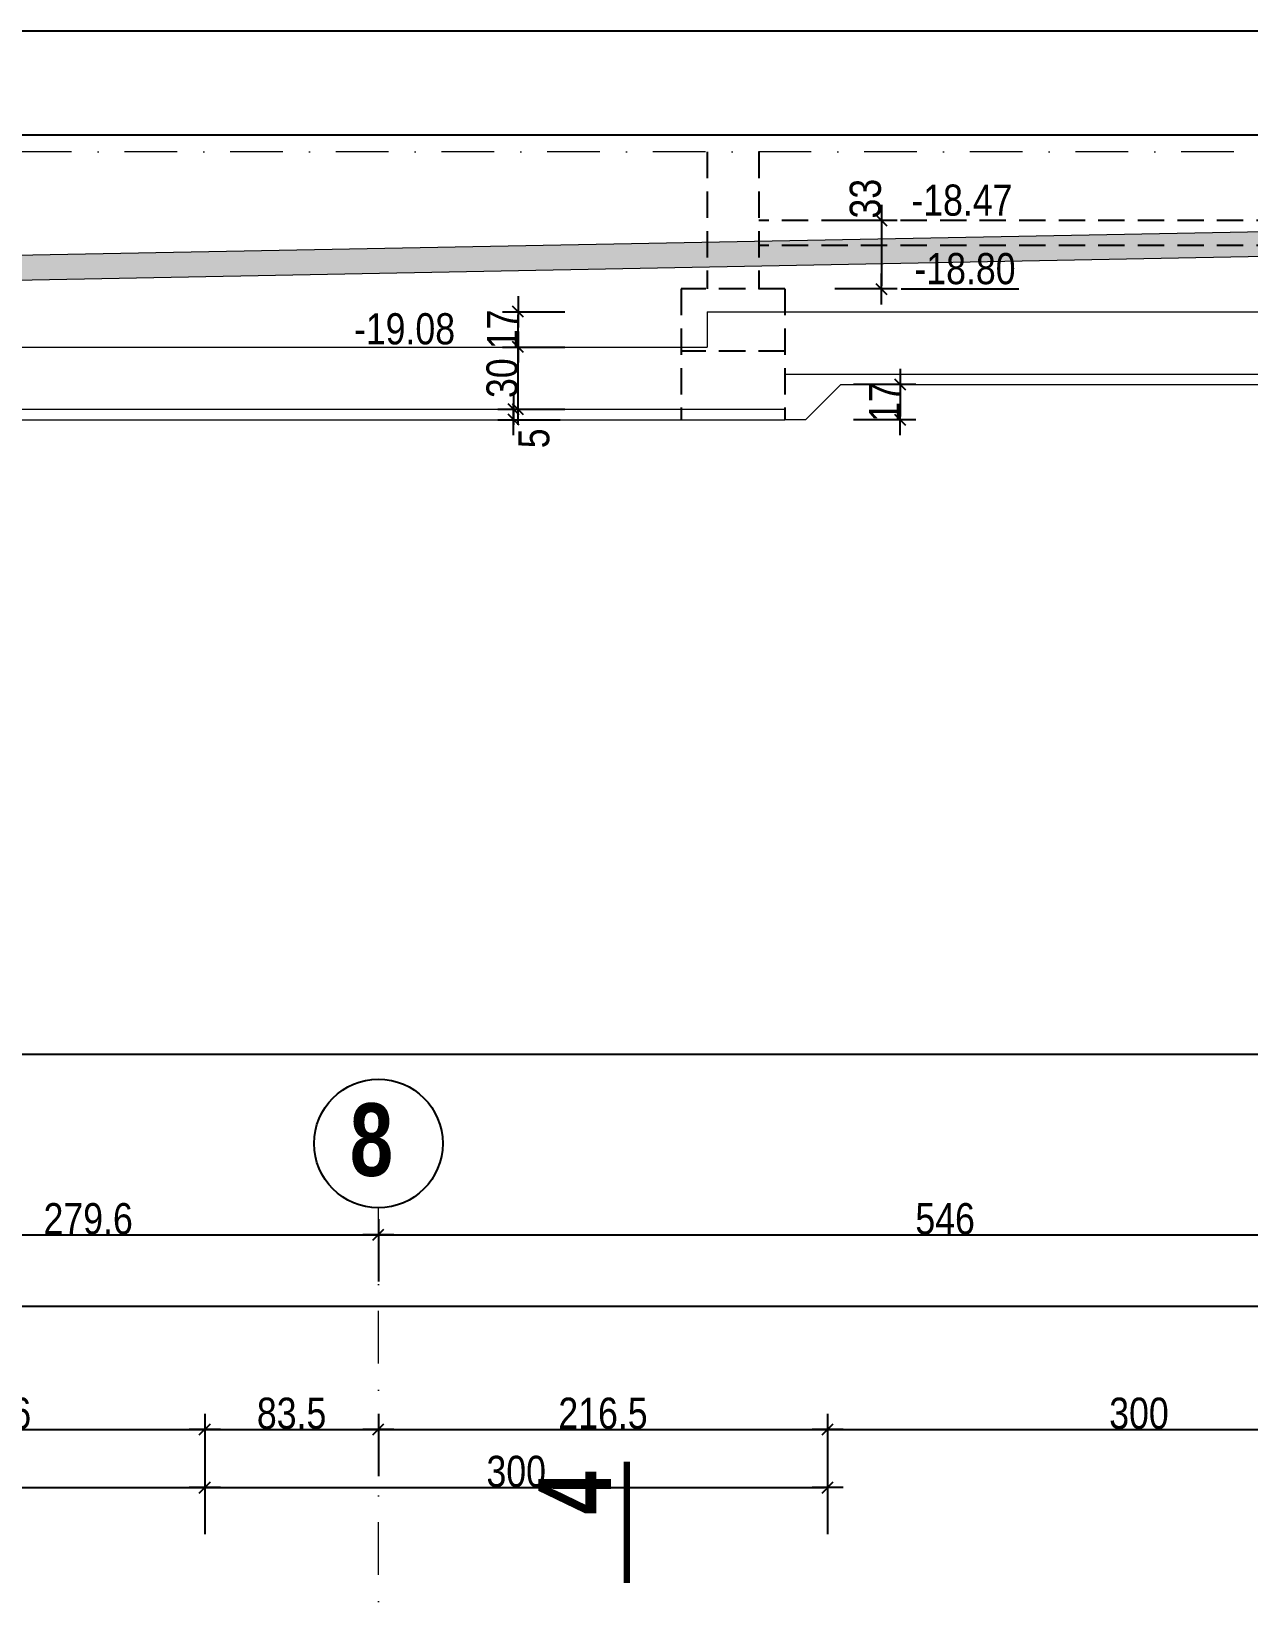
# Model space of a CAD drawing. Header units: centimetres. Extents: x -40 to 58779, y 2083 to 6283.
# Drawn here: x 52252 to 52838, y 5530 to 6283 of the extents above; entities that cross this region are included whole.
import ezdxf
from ezdxf.enums import TextEntityAlignment as Align

# ---------------------------------------------------------------- set-up
doc = ezdxf.new("R2010")
doc.units = ezdxf.units.CM
doc.header["$PDMODE"] = 1
doc.header["$PDSIZE"] = -2
doc.linetypes.add('CACHEX2', pattern=[19.05, 12.7, -6.35])
doc.linetypes.add('TIRETPTX2', pattern=[50.8, 25.4, -12.7, 0, -12.7])
for name, color, linetype in [('01_cote_gen', 4, 'Continuous'), ('01_linteaux', 2, 'Continuous'), ('01_poch_BN', 9, 'Continuous'), ('01_texte', 230, 'Continuous'), ('AA_COTES', 2, 'Continuous')]:
    doc.layers.add(name, color=color, linetype=linetype)
doc.layers.add('01_murs_coup', color=5, linetype='Continuous', lineweight=60)
doc.layers.add('01_tram_axes', color=2, linetype='TIRETPTX2', lineweight=9)
doc.styles.add('Arial Narrow', font='ARIALN.TTF')
doc.styles.add('impact', font='impact.ttf')
doc.styles.add('STYLE2', font='ARIALN.TTF')
doc.dimstyles.new('JB50', dxfattribs={"dimscale": 0.1, "dimtxt": 150, "dimasz": 15, "dimexe": 0.1, "dimexo": 0.1, "dimgap": 0.09, "dimtad": 1, "dimdec": 1, "dimdsep": 46, "dimtxsty": 'STYLE2', "dimblk1": 'BOND_G', "dimblk2": 'BOND_D', "dimsah": 1, "dimcen": 1.5, "dimdle": 0.01, "dimse1": 1, "dimse2": 1, "dimclrd": 4, "dimclre": 2, "dimclrt": 6, "dimazin": 2, "dimtfac": 2.333333, "dimtdec": 1, "dimtix": 1, "dimtmove": 2, "dimatfit": 3, "dimldrblk": 'BOND_G', "dimfxl": 1, "dimtolj": 1, "dimtzin": 0, "dimarcsym": 0})

# ---------------------------------------------------------------- blocks, each defined once
blk = doc.blocks.new('BOND_G')
at = {"layer": 'AA_COTES', "color": 0}
for p, q in [((0, -5), (0, 15)), ((5, 0), (-5, 0)), ((1.77, 1.77), (-1.77, -1.77))]:
    blk.add_line(p, q, dxfattribs=at)
blk = doc.blocks.new('BOND_D')
at = {"layer": 'AA_COTES', "color": 0}
for p, q in [((5, 0), (-5, 0)), ((-1.77, -1.77), (1.77, 1.77)), ((0, 5), (0, -15))]:
    blk.add_line(p, q, dxfattribs=at)
blk = doc.blocks.new('*D1478')
at = {"layer": '01_cote_gen', "color": 4, "lineweight": -2, "transparency": 16777216}
blk.add_line((52420.37, 5703.03), (52963.37, 5703.03), dxfattribs=at)
at = {"layer": 'Defpoints', "color": 0, "lineweight": 0, "transparency": 16777216}
for p in [(52964.87, 5703.03), (52964.87, 5680.53), (52418.87, 5675.44)]:
    blk.add_point(p, dxfattribs=at)
at = {"layer": '01_cote_gen', "color": 4, "lineweight": -2, "transparency": 16777216, "xscale": 1.5, "yscale": 1.5, "zscale": 1.5, "rotation": 180}
blk.add_blockref('BOND_G', (52418.87, 5703.03), dxfattribs=at)
at = {"layer": '01_cote_gen', "color": 4, "lineweight": -2, "transparency": 16777216, "xscale": 1.5, "yscale": 1.5, "zscale": 1.5}
blk.add_blockref('BOND_D', (52964.87, 5703.03), dxfattribs=at)
at = {"layer": '01_cote_gen', "color": 6, "transparency": 16777216, "insert": (52691.87, 5710.7), "char_height": 15, "attachment_point": 5, "style": 'STYLE2'}
blk.add_mtext('\\A1;546', dxfattribs=at)
blk = doc.blocks.new('*D1481')
at = {"layer": '01_cote_gen', "color": 4, "lineweight": -2, "transparency": 16777216}
blk.add_line((52140.77, 5703.03), (52417.37, 5703.03), dxfattribs=at)
at = {"layer": 'Defpoints', "color": 0, "lineweight": 0, "transparency": 16777216}
for p in [(52418.87, 5703.03), (52139.27, 5585.8), (52418.87, 5585.8)]:
    blk.add_point(p, dxfattribs=at)
at = {"layer": '01_cote_gen', "color": 4, "lineweight": -2, "transparency": 16777216, "xscale": 1.5, "yscale": 1.5, "zscale": 1.5, "rotation": 180}
blk.add_blockref('BOND_G', (52139.27, 5703.03), dxfattribs=at)
at = {"layer": '01_cote_gen', "color": 4, "lineweight": -2, "transparency": 16777216, "xscale": 1.5, "yscale": 1.5, "zscale": 1.5}
blk.add_blockref('BOND_D', (52418.87, 5703.03), dxfattribs=at)
at = {"layer": '01_cote_gen', "color": 6, "transparency": 16777216, "insert": (52279.07, 5710.7), "char_height": 15, "attachment_point": 5, "style": 'STYLE2'}
blk.add_mtext('\\A1;279.6', dxfattribs=at)
blk = doc.blocks.new('*D1487')
at = {"layer": '01_cote_gen', "color": 4, "lineweight": -2, "transparency": 16777216}
blk.add_line((51553.66, 5668.62), (55151.36, 5668.62), dxfattribs=at)
at = {"layer": 'Defpoints', "color": 0, "lineweight": 0, "transparency": 16777216}
for p in [(55152.86, 5668.62), (51552.16, 5480.73), (55152.86, 5479.56)]:
    blk.add_point(p, dxfattribs=at)
at = {"layer": '01_cote_gen', "color": 4, "lineweight": -2, "transparency": 16777216, "xscale": 1.5, "yscale": 1.5, "zscale": 1.5, "rotation": 180}
blk.add_blockref('BOND_G', (51552.16, 5668.62), dxfattribs=at)
at = {"layer": '01_cote_gen', "color": 4, "lineweight": -2, "transparency": 16777216, "xscale": 1.5, "yscale": 1.5, "zscale": 1.5}
blk.add_blockref('BOND_D', (55152.86, 5668.62), dxfattribs=at)
at = {"layer": '01_cote_gen', "color": 6, "lineweight": 0, "transparency": 16777216, "insert": (53352.51, 5676.29), "char_height": 15, "attachment_point": 5, "style": 'STYLE2'}
blk.add_mtext('\\A1;3600.7', dxfattribs=at)
blk = doc.blocks.new('*D1497')
at = {"layer": '01_cote_gen', "color": 4, "lineweight": -2, "transparency": 16777216}
blk.add_line((52036.77, 5581.27), (52333.77, 5581.27), dxfattribs=at)
at = {"layer": 'Defpoints', "color": 0, "lineweight": 0, "transparency": 16777216}
for p in [(52035.27, 5589.52), (52335.27, 5581.27), (52335.27, 5380.33)]:
    blk.add_point(p, dxfattribs=at)
at = {"layer": '01_cote_gen', "color": 4, "lineweight": -2, "transparency": 16777216, "xscale": 1.5, "yscale": 1.5, "zscale": 1.5, "rotation": 180}
blk.add_blockref('BOND_G', (52035.27, 5581.27), dxfattribs=at)
at = {"layer": '01_cote_gen', "color": 4, "lineweight": -2, "transparency": 16777216, "xscale": 1.5, "yscale": 1.5, "zscale": 1.5}
blk.add_blockref('BOND_D', (52335.27, 5581.27), dxfattribs=at)
at = {"layer": '01_cote_gen', "color": 6, "transparency": 16777216, "insert": (52185.27, 5588.94), "char_height": 15, "attachment_point": 5, "style": 'STYLE2'}
blk.add_mtext('\\A1;300', dxfattribs=at)
blk = doc.blocks.new('*D1498')
at = {"layer": '01_cote_gen', "color": 4, "lineweight": -2, "transparency": 16777216}
blk.add_line((52336.77, 5581.27), (52633.77, 5581.27), dxfattribs=at)
at = {"layer": 'Defpoints', "color": 0, "lineweight": 0, "transparency": 16777216}
for p in [(52335.27, 5588.74), (52635.27, 5581.27), (52635.27, 5383.93)]:
    blk.add_point(p, dxfattribs=at)
at = {"layer": '01_cote_gen', "color": 4, "lineweight": -2, "transparency": 16777216, "xscale": 1.5, "yscale": 1.5, "zscale": 1.5, "rotation": 180}
blk.add_blockref('BOND_G', (52335.27, 5581.27), dxfattribs=at)
at = {"layer": '01_cote_gen', "color": 4, "lineweight": -2, "transparency": 16777216, "xscale": 1.5, "yscale": 1.5, "zscale": 1.5}
blk.add_blockref('BOND_D', (52635.27, 5581.27), dxfattribs=at)
at = {"layer": '01_cote_gen', "color": 6, "transparency": 16777216, "insert": (52485.27, 5588.94), "char_height": 15, "attachment_point": 5, "style": 'STYLE2'}
blk.add_mtext('\\A1;300', dxfattribs=at)
blk = doc.blocks.new('*D1500')
at = {"layer": '01_cote_gen', "color": 4, "lineweight": -2, "transparency": 16777216}
blk.add_line((52140.77, 5609.29), (52333.77, 5609.29), dxfattribs=at)
at = {"layer": 'Defpoints', "color": 0, "lineweight": 0, "transparency": 16777216}
for p in [(52335.27, 5609.29), (52139.27, 5601.79), (52335.27, 5558.81)]:
    blk.add_point(p, dxfattribs=at)
at = {"layer": '01_cote_gen', "color": 4, "lineweight": -2, "transparency": 16777216, "xscale": 1.5, "yscale": 1.5, "zscale": 1.5, "rotation": 180}
blk.add_blockref('BOND_G', (52139.27, 5609.29), dxfattribs=at)
at = {"layer": '01_cote_gen', "color": 4, "lineweight": -2, "transparency": 16777216, "xscale": 1.5, "yscale": 1.5, "zscale": 1.5}
blk.add_blockref('BOND_D', (52335.27, 5609.29), dxfattribs=at)
at = {"layer": '01_cote_gen', "color": 6, "transparency": 16777216, "insert": (52237.27, 5616.96), "char_height": 15, "attachment_point": 5, "style": 'STYLE2'}
blk.add_mtext('\\A1;196', dxfattribs=at)
blk = doc.blocks.new('*D1501')
at = {"layer": '01_cote_gen', "color": 4, "lineweight": -2, "transparency": 16777216}
blk.add_line((52336.77, 5609.29), (52417.37, 5609.29), dxfattribs=at)
at = {"layer": 'Defpoints', "color": 0, "lineweight": 0, "transparency": 16777216}
for p in [(52418.87, 5609.29), (52335.27, 5556.83), (52418.87, 5556.83)]:
    blk.add_point(p, dxfattribs=at)
at = {"layer": '01_cote_gen', "color": 4, "lineweight": -2, "transparency": 16777216, "xscale": 1.5, "yscale": 1.5, "zscale": 1.5, "rotation": 180}
blk.add_blockref('BOND_G', (52335.27, 5609.29), dxfattribs=at)
at = {"layer": '01_cote_gen', "color": 4, "lineweight": -2, "transparency": 16777216, "xscale": 1.5, "yscale": 1.5, "zscale": 1.5}
blk.add_blockref('BOND_D', (52418.87, 5609.29), dxfattribs=at)
at = {"layer": '01_cote_gen', "color": 6, "transparency": 16777216, "insert": (52377.07, 5616.96), "char_height": 15, "attachment_point": 5, "style": 'STYLE2'}
blk.add_mtext('\\A1;83.5', dxfattribs=at)
blk = doc.blocks.new('*D1502')
at = {"layer": '01_cote_gen', "color": 4, "lineweight": -2, "transparency": 16777216}
blk.add_line((52420.37, 5609.29), (52633.77, 5609.29), dxfattribs=at)
at = {"layer": 'Defpoints', "color": 0, "lineweight": 0, "transparency": 16777216}
for p in [(52635.27, 5609.29), (52418.87, 5601.79), (52635.27, 5545.65)]:
    blk.add_point(p, dxfattribs=at)
at = {"layer": '01_cote_gen', "color": 4, "lineweight": -2, "transparency": 16777216, "xscale": 1.5, "yscale": 1.5, "zscale": 1.5, "rotation": 180}
blk.add_blockref('BOND_G', (52418.87, 5609.29), dxfattribs=at)
at = {"layer": '01_cote_gen', "color": 4, "lineweight": -2, "transparency": 16777216, "xscale": 1.5, "yscale": 1.5, "zscale": 1.5}
blk.add_blockref('BOND_D', (52635.27, 5609.29), dxfattribs=at)
at = {"layer": '01_cote_gen', "color": 6, "transparency": 16777216, "insert": (52527.07, 5616.96), "char_height": 15, "attachment_point": 5, "style": 'STYLE2'}
blk.add_mtext('\\A1;216.5', dxfattribs=at)
blk = doc.blocks.new('*D1503')
at = {"layer": '01_cote_gen', "color": 4, "lineweight": -2, "transparency": 16777216}
blk.add_line((52636.77, 5609.29), (52933.77, 5609.29), dxfattribs=at)
at = {"layer": 'Defpoints', "color": 0, "lineweight": 0, "transparency": 16777216}
for p in [(52635.27, 5677.65), (52935.27, 5609.29), (52935.27, 5447.93)]:
    blk.add_point(p, dxfattribs=at)
at = {"layer": '01_cote_gen', "color": 4, "lineweight": -2, "transparency": 16777216, "xscale": 1.5, "yscale": 1.5, "zscale": 1.5, "rotation": 180}
blk.add_blockref('BOND_G', (52635.27, 5609.29), dxfattribs=at)
at = {"layer": '01_cote_gen', "color": 4, "lineweight": -2, "transparency": 16777216, "xscale": 1.5, "yscale": 1.5, "zscale": 1.5}
blk.add_blockref('BOND_D', (52935.27, 5609.29), dxfattribs=at)
at = {"layer": '01_cote_gen', "color": 6, "transparency": 16777216, "insert": (52785.27, 5616.96), "char_height": 15, "attachment_point": 5, "style": 'STYLE2'}
blk.add_mtext('\\A1;300', dxfattribs=at)
blk = doc.blocks.new('*D2050')
at = {"layer": '01_cote_gen', "color": 4, "lineweight": -2, "ltscale": 0.2, "transparency": 16777216}
blk.add_line((52486.2, 6102.31), (52486.2, 6129.31), dxfattribs=at)
at = {"layer": 'Defpoints', "color": 0, "lineweight": 0, "ltscale": 0.2, "transparency": 16777216}
for p in [(52486.2, 6130.81), (52553.7, 6130.81), (52553.7, 6100.81)]:
    blk.add_point(p, dxfattribs=at)
at = {"layer": '01_cote_gen', "color": 4, "lineweight": -2, "ltscale": 0.2, "transparency": 16777216, "xscale": 1.5, "yscale": 1.5, "zscale": 1.5}
for name, p, rotation in [('BOND_D', (52486.2, 6130.81), 90), ('BOND_G', (52486.2, 6100.81), 270)]:
    blk.add_blockref(name, p, dxfattribs=dict(at, rotation=rotation))
at = {"layer": '01_cote_gen', "color": 6, "lineweight": 0, "ltscale": 0.2, "transparency": 16777216, "insert": (52478.53, 6115.81), "char_height": 15, "attachment_point": 5, "rotation": 90, "style": 'STYLE2'}
blk.add_mtext('\\A1;30', dxfattribs=at)
blk = doc.blocks.new('*D2051')
at = {"layer": '01_cote_gen', "color": 4, "lineweight": -2, "ltscale": 0.2, "transparency": 16777216}
blk.add_line((52483.97, 6097.31), (52483.97, 6099.31), dxfattribs=at)
at = {"layer": 'Defpoints', "color": 0, "lineweight": 0, "ltscale": 0.2, "transparency": 16777216}
for p in [(52483.97, 6100.81), (52500.97, 6100.81), (52500.97, 6095.81)]:
    blk.add_point(p, dxfattribs=at)
at = {"layer": '01_cote_gen', "color": 4, "lineweight": -2, "ltscale": 0.2, "transparency": 16777216, "xscale": 1.5, "yscale": 1.5, "zscale": 1.5}
for name, p, rotation in [('BOND_D', (52483.97, 6100.81), 90), ('BOND_G', (52483.97, 6095.81), 270)]:
    blk.add_blockref(name, p, dxfattribs=dict(at, rotation=rotation))
at = {"layer": '01_cote_gen', "color": 6, "lineweight": 0, "ltscale": 0.2, "transparency": 16777216, "insert": (52493.83, 6086.81), "char_height": 15, "attachment_point": 5, "rotation": 90, "style": 'STYLE2'}
blk.add_mtext('\\A1;5', dxfattribs=at)
blk = doc.blocks.new('*D2052')
at = {"layer": '01_cote_gen', "color": 4, "lineweight": -2, "ltscale": 0.2, "transparency": 16777216}
blk.add_line((52486.2, 6132.31), (52486.2, 6146.31), dxfattribs=at)
at = {"layer": 'Defpoints', "color": 0, "lineweight": 0, "ltscale": 0.2, "transparency": 16777216}
for p in [(52486.2, 6147.81), (52577.19, 6147.81), (52556.7, 6130.81)]:
    blk.add_point(p, dxfattribs=at)
at = {"layer": '01_cote_gen', "color": 4, "lineweight": -2, "ltscale": 0.2, "transparency": 16777216, "xscale": 1.5, "yscale": 1.5, "zscale": 1.5}
for name, p, rotation in [('BOND_D', (52486.2, 6147.81), 90), ('BOND_G', (52486.2, 6130.81), 270)]:
    blk.add_blockref(name, p, dxfattribs=dict(at, rotation=rotation))
at = {"layer": '01_cote_gen', "color": 6, "lineweight": 0, "ltscale": 0.2, "transparency": 16777216, "insert": (52478.66, 6139.31), "char_height": 15, "attachment_point": 5, "rotation": 90, "style": 'STYLE2'}
blk.add_mtext('\\A1;17', dxfattribs=at)
blk = doc.blocks.new('*D2056')
at = {"layer": '01_cote_gen', "color": 4, "lineweight": -2, "ltscale": 0.2, "transparency": 16777216}
blk.add_line((52661.2, 6190.31), (52661.2, 6160.31), dxfattribs=at)
at = {"layer": 'Defpoints', "color": 0, "lineweight": 0, "ltscale": 0.2, "transparency": 16777216}
for p in [(52640.2, 6191.81), (52614.69, 6158.81), (52661.2, 6158.81)]:
    blk.add_point(p, dxfattribs=at)
at = {"layer": '01_cote_gen', "color": 4, "lineweight": -2, "ltscale": 0.2, "transparency": 16777216, "xscale": 1.5, "yscale": 1.5, "zscale": 1.5}
for name, p, rotation in [('BOND_G', (52661.2, 6191.81), 90), ('BOND_D', (52661.2, 6158.81), 270)]:
    blk.add_blockref(name, p, dxfattribs=dict(at, rotation=rotation))
at = {"layer": '01_cote_gen', "color": 6, "lineweight": 0, "ltscale": 0.2, "transparency": 16777216, "insert": (52653.53, 6202.31), "char_height": 15, "attachment_point": 5, "rotation": 90, "style": 'STYLE2'}
blk.add_mtext('\\A1;33', dxfattribs=at)
blk = doc.blocks.new('*D2058')
at = {"layer": '01_cote_gen', "color": 4, "lineweight": -2, "ltscale": 0.2, "transparency": 16777216}
blk.add_line((52670.2, 6111.31), (52670.2, 6097.31), dxfattribs=at)
at = {"layer": 'Defpoints', "color": 0, "lineweight": 0, "ltscale": 0.2, "transparency": 16777216}
for p in [(52665.2, 6112.81), (52624.69, 6095.81), (52670.2, 6095.81)]:
    blk.add_point(p, dxfattribs=at)
at = {"layer": '01_cote_gen', "color": 4, "lineweight": -2, "ltscale": 0.2, "transparency": 16777216, "xscale": 1.5, "yscale": 1.5, "zscale": 1.5}
for name, p, rotation in [('BOND_G', (52670.2, 6112.81), 90), ('BOND_D', (52670.2, 6095.81), 270)]:
    blk.add_blockref(name, p, dxfattribs=dict(at, rotation=rotation))
at = {"layer": '01_cote_gen', "color": 6, "lineweight": 0, "ltscale": 0.2, "transparency": 16777216, "insert": (52662.66, 6104.31), "char_height": 15, "attachment_point": 5, "rotation": 90, "style": 'STYLE2'}
blk.add_mtext('\\A1;17', dxfattribs=at)

msp = doc.modelspace()

# ---------------------------------------------------------------- hatches: boundary and pattern name
at = {"layer": '01_poch_BN', "lineweight": 0, "ltscale": 0.2}
h = msp.add_hatch(color=256, dxfattribs=at)
h.dxf.hatch_style = 1
h.paths.add_polyline_path([(52602.19, 6181.91), (52577.19, 6181.43), (52577.19, 6169.43), (52602.19, 6169.9)])
h.paths.add_polyline_path([(53140.29, 6191.81), (53121.29, 6191.81), (52602.19, 6181.91), (52602.19, 6179.81), (53140.29, 6179.81)])
h.paths.add_polyline_path([(53121.41, 6179.81), (52602.19, 6179.81), (52602.19, 6169.9)])
h.paths.add_polyline_path([(53160.29, 6191.81), (53140.29, 6191.81), (53140.29, 6179.81), (53160.29, 6179.81)])
h.paths.add_polyline_path([(53212.7, 6191.81), (53160.29, 6191.81), (53160.29, 6179.81), (53212.7, 6179.81)])
h.paths.add_polyline_path([(52673.27, 6157.03), (52729.65, 6157.03), (52729.65, 6180), (52673.27, 6180)], flags=9)
h = msp.add_hatch(color=256, dxfattribs=at)
h.dxf.hatch_style = 1
h.paths.add_polyline_path([(51652.29, 6163.81), (51518.2, 6149), (51518.2, 6123.85), (51652.29, 6138.66)])
h.paths.add_polyline_path([(52577.19, 6169.43), (52577.19, 6181.43), (51654.29, 6163.81), (51654.29, 6151.81)])

# ---------------------------------------------------------------- linework, layer by layer
at = {"layer": '01_cote_gen'}
msp.add_line((58779.3, 6282.97), (51358.18, 6282.97), dxfattribs=at)
at = {"layer": '01_linteaux', "linetype": 'CACHEX2'}
for p, q in [((52577.19, 6224.81), (52577.19, 6158.81)), ((52602.19, 6224.81), (52602.19, 6158.81)), ((53140.29, 6191.81), (52602.19, 6191.81)), ((53140.29, 6179.81), (52602.19, 6179.81)), ((52564.69, 6158.81), (52564.69, 6095.81)), ((52614.69, 6158.81), (52564.69, 6158.81)), ((52614.69, 6158.81), (52614.69, 6095.81)), ((52614.69, 6128.81), (52564.69, 6128.81))]:
    msp.add_line(p, q, dxfattribs=at)
at = {"layer": '01_linteaux', "lineweight": 0}
for p, q in [((52577.19, 6147.81), (52990.29, 6147.81)), ((52577.19, 6147.81), (52577.19, 6130.81)), ((51654.29, 6130.81), (52577.19, 6130.81)), ((52614.69, 6117.81), (52990.29, 6117.81)), ((52641.69, 6112.81), (52624.69, 6095.81)), ((52641.69, 6112.81), (52955.29, 6112.81)), ((51654.29, 6100.81), (52614.69, 6100.81)), ((51848.29, 6095.81), (52614.69, 6095.81)), ((52624.69, 6095.81), (52614.69, 6095.81))]:
    msp.add_line(p, q, dxfattribs=at)
at = {"layer": '01_murs_coup', "lineweight": 5}
for p, q in [((51654.29, 6163.81), (53121.29, 6191.81)), ((51654.29, 6151.81), (53121.52, 6179.82))]:
    msp.add_line(p, q, dxfattribs=at)
at = {"layer": '01_texte'}
for p, q in [((58729.3, 6232.97), (51408.18, 6232.97)), ((52670.69, 6158.81), (52727.38, 6158.81)), ((51555.15, 5790.06), (56062.3, 5790.06))]:
    msp.add_line(p, q, dxfattribs=at)
at = {"layer": '01_texte', "const_width": 3}
msp.add_lwpolyline([(52538.58, 5593.72), (52538.58, 5535.22)], dxfattribs=at)
at = {"layer": '01_texte'}
msp.add_circle((52418.87, 5747.02), 30.98, dxfattribs=at)
at = {"layer": '01_tram_axes'}
for p, q in [((53238.2, 6224.81), (51495.2, 6224.81)), ((52418.87, 2230.67), (52418.87, 5716.04))]:
    msp.add_line(p, q, dxfattribs=at)

# ---------------------------------------------------------------- texts
at = {"layer": '01_texte', "style": 'Arial Narrow'}
for s, p in [('-18.47', (52675.6, 6194.11)), ('-18.80', (52677.1, 6161.11)), ('-19.08', (52407.1, 6132.11))]:
    msp.add_text(s, height=15, dxfattribs=at).set_placement(p)
at = {"layer": '01_texte', "style": 'impact'}
msp.add_text('8', height=35, dxfattribs=at).set_placement((52415.53, 5748.9), align=Align.MIDDLE_CENTER)
msp.add_text('4', height=35, rotation=90, dxfattribs=at).set_placement((52541.43, 5578.64), align=Align.BOTTOM_CENTER)

# ---------------------------------------------------------------- dimensions: what is measured, and where the dimension line sits
at = {"layer": '01_cote_gen', "lineweight": 0, "ltscale": 0.2}
for base, p1, p2, picture, middle in [((52661.2, 6158.81), (52640.2, 6191.81), (52614.69, 6158.81), '*D2056', (52653.53, 6202.31)), ((52483.97, 6100.81), (52500.97, 6095.81), (52500.97, 6100.81), '*D2051', (52493.83, 6086.81))]:
    dim = msp.add_linear_dim(base=base, p1=p1, p2=p2, angle=90, dimstyle='JB50', dxfattribs=at)
    dim.commit()
    dim.dimension.update_dxf_attribs({"geometry": picture, "text_midpoint": middle, "dimtype": 160})
for base, p1, p2, picture, middle in [((52486.2, 6147.81), (52556.7, 6130.81), (52577.19, 6147.81), '*D2052', (52478.66, 6139.31)), ((52486.2, 6130.81), (52553.7, 6100.81), (52553.7, 6130.81), '*D2050', (52478.53, 6115.81)), ((52670.2, 6095.81), (52665.2, 6112.81), (52624.69, 6095.81), '*D2058', (52662.66, 6104.31))]:
    dim = msp.add_linear_dim(base=base, p1=p1, p2=p2, angle=90, dimstyle='JB50', dxfattribs=at)
    dim.commit()
    dim.dimension.update_dxf_attribs({"geometry": picture, "text_midpoint": middle})
at = {"layer": '01_cote_gen'}
for base, p1, p2, picture, middle in [((52418.87, 5703.03), (52139.27, 5585.8), (52418.87, 5585.8), '*D1481', (52279.07, 5710.7)), ((52964.87, 5703.03), (52418.87, 5675.44), (52964.87, 5680.53), '*D1478', (52691.87, 5710.7)), ((52935.27, 5609.29), (52635.27, 5677.65), (52935.27, 5447.93), '*D1503', (52785.27, 5616.96)), ((52335.27, 5609.29), (52139.27, 5601.79), (52335.27, 5558.81), '*D1500', (52237.27, 5616.96)), ((52335.27, 5581.27), (52035.27, 5589.52), (52335.27, 5380.33), '*D1497', (52185.27, 5588.94)), ((52635.27, 5581.27), (52335.27, 5588.74), (52635.27, 5383.93), '*D1498', (52485.27, 5588.94))]:
    dim = msp.add_linear_dim(base=base, p1=p1, p2=p2, dimstyle='JB50', dxfattribs=at)
    dim.commit()
    dim.dimension.update_dxf_attribs({"geometry": picture, "text_midpoint": middle})
at = {"layer": '01_cote_gen', "lineweight": 0}
dim = msp.add_linear_dim(base=(55152.86, 5668.62), p1=(51552.16, 5480.73), p2=(55152.86, 5479.56), dimstyle='JB50', dxfattribs=at)
dim.commit()
dim.dimension.update_dxf_attribs({"geometry": '*D1487', "text_midpoint": (53352.51, 5676.29)})
at = {"layer": '01_cote_gen'}
for base, p1, p2, text, picture, middle in [((52418.87, 5609.29), (52335.27, 5556.83), (52418.87, 5556.83), '83.5', '*D1501', (52377.07, 5616.96)), ((52635.27, 5609.29), (52418.87, 5601.79), (52635.27, 5545.65), '216.5', '*D1502', (52527.07, 5616.96))]:
    dim = msp.add_linear_dim(base=base, p1=p1, p2=p2, text=text, dimstyle='JB50', dxfattribs=at)
    dim.commit()
    dim.dimension.update_dxf_attribs({"geometry": picture, "text_midpoint": middle})

doc.saveas('drawing.dxf')
